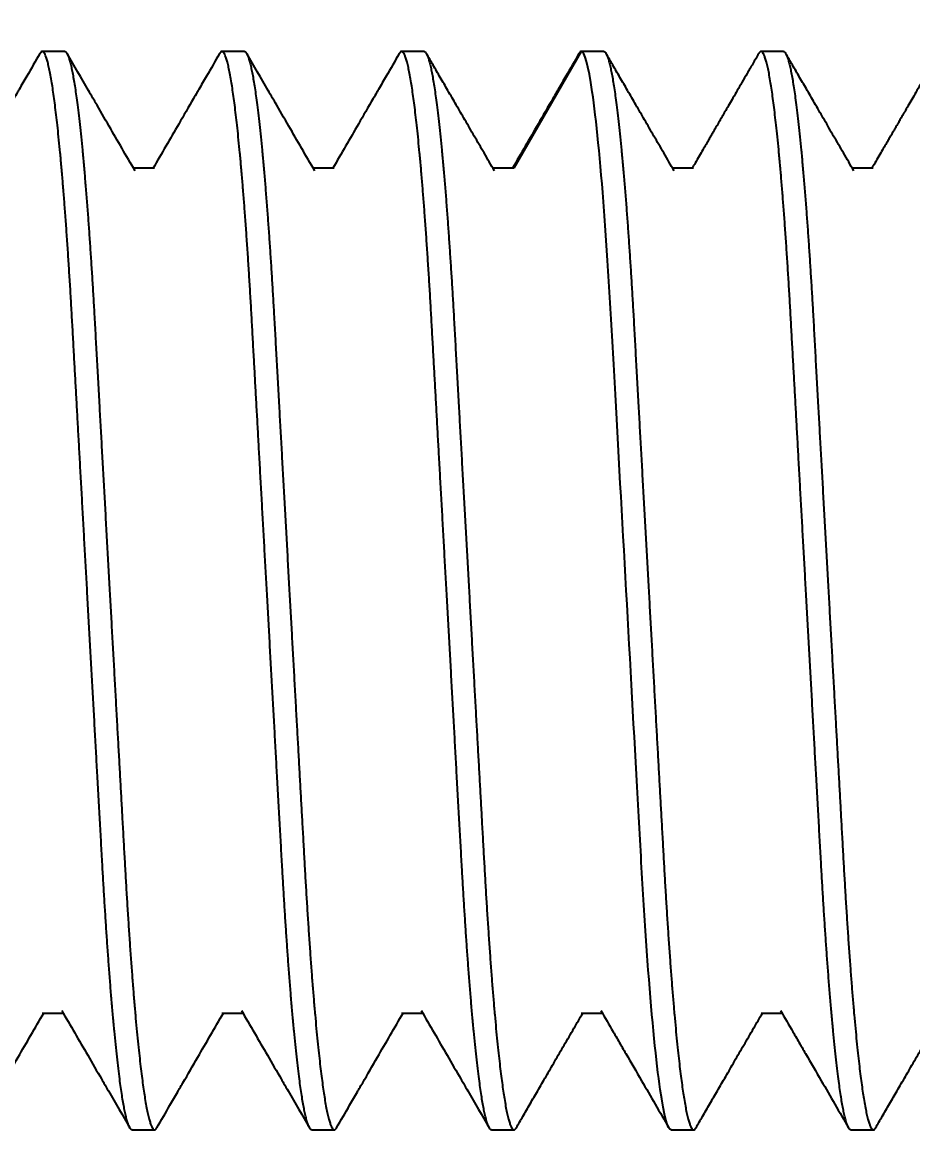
# Model space of a CAD drawing. Header units: millimetres. Extents: x 0.9 to 38.7, y 0.9 to 29.7.
# Drawn here: x 27.541 to 30.019, y 11.837 to 14.919 of the extents above; entities that cross this region are included whole.
import ezdxf

# ---------------------------------------------------------------- set-up
doc = ezdxf.new("R2010")
doc.units = ezdxf.units.MM
doc.header["$LTSCALE"] = 0.14184
doc.linetypes.add('SLD-Solid', pattern=[0])
doc.styles.add('SLDTEXTSTYLE0', font='ARIAL.TTF', dxfattribs={"width": 0.948})
doc.dimstyles.new('SLDDIMSTYLE0', dxfattribs={"dimtxt": 0.437148, "dimasz": 0.437148, "dimexe": 0, "dimexo": 0.0625, "dimgap": 0.109287, "dimtad": 0, "dimtih": 1, "dimtoh": 1, "dimdec": 3, "dimrnd": 1e-09, "dimzin": 12, "dimdsep": 46, "dimtxsty": 'SLDTEXTSTYLE0', "dimsah": 1, "dimcen": 0.09, "dimadec": 0, "dimazin": 3, "dimtfac": 1, "dimtdec": 3, "dimtofl": 0, "dimtmove": 0, "dimatfit": 3, "dimfxl": 0, "dimfrac": 2, "dimtolj": 1, "dimtzin": 12, "dimarcsym": 0})

# ---------------------------------------------------------------- blocks, each defined once
blk = doc.blocks.new('_D')
at = {"color": 7, "linetype": 'SLD-Solid', "lineweight": 0}
for p, q in [((20.6589, 16.7878), (20.6589, 17.9809)), ((34.6589, 14.9753), (34.6589, 17.9809)), ((20.6589, 17.7557), (26.8244, 17.7557)), ((34.6589, 17.7557), (28.4923, 17.7557))]:
    blk.add_line(p, q, dxfattribs=at)
at = {"color": 7, "linetype": 'SLD-Solid', "lineweight": 18}
for points in [[(20.6589, 17.7557), (21.0961, 17.6885), (21.0961, 17.823)], [(34.6589, 17.7557), (34.2218, 17.823), (34.2218, 17.6885)]]:
    blk.add_solid(points, dxfattribs=at)
at = {"color": 7, "linetype": 'SLD-Solid', "lineweight": 18, "insert": (26.8244, 18.0006), "char_height": 0.45034, "attachment_point": 1, "style": 'SLDTEXTSTYLE0'}
blk.add_mtext('14mm', dxfattribs=at)

msp = doc.modelspace()

# ---------------------------------------------------------------- linework, layer by layer
at = {"color": 7, "linetype": 'SLD-Solid', "lineweight": 25}
for p, q in [((27.6589, 14.8374), (27.5964, 14.8374)), ((28.1589, 14.8374), (28.0964, 14.8374)), ((28.6589, 14.8374), (28.5964, 14.8374)), ((29.0964, 14.8374), (28.9089, 14.5127)), ((29.1589, 14.8374), (29.0964, 14.8374)), ((29.6589, 14.8374), (29.5964, 14.8374)), ((27.9089, 14.5127), (27.8505, 14.5127)), ((27.9089, 14.5127), (27.8505, 14.5127)), ((28.4089, 14.5127), (28.3505, 14.5127)), ((28.4089, 14.5127), (28.3505, 14.5127)), ((28.9089, 14.5127), (28.8505, 14.5127)), ((29.4089, 14.5127), (29.3505, 14.5127)), ((29.9089, 14.5127), (29.8505, 14.5127)), ((27.5964, 12.1622), (27.6549, 12.1622)), ((28.0964, 12.1622), (28.1549, 12.1622)), ((28.5964, 12.1622), (28.6549, 12.1622)), ((29.0964, 12.1622), (29.1549, 12.1622)), ((29.5964, 12.1622), (29.6549, 12.1622)), ((27.8464, 11.8374), (27.9089, 11.8374)), ((28.3464, 11.8374), (28.4089, 11.8374)), ((28.8464, 11.8374), (28.9089, 11.8374)), ((29.3464, 11.8374), (29.4089, 11.8374)), ((29.8464, 11.8374), (29.9089, 11.8374))]:
    msp.add_line(p, q, dxfattribs=at)
for points, knots in [([(27.5898, 14.8314), (27.5777, 14.8105), (27.5584, 14.7772), (27.5374, 14.741), (27.5253, 14.7202), (27.5067, 14.6881), (27.4661, 14.6181), (27.4287, 14.5536), (27.4049, 14.5127)], [0, 0, 0, 0, 0.196719, 0.31318, 0.341318, 0.392559, 0.614581, 1, 1, 1, 1]), ([(27.8464, 11.8374), (27.8455, 11.8377), (27.8436, 11.8381), (27.8406, 11.8418), (27.8375, 11.8477), (27.8344, 11.8562), (27.8312, 11.8671), (27.828, 11.8804), (27.8248, 11.8958), (27.8216, 11.9131), (27.8184, 11.9327), (27.8152, 11.9546), (27.8118, 11.9796), (27.8082, 12.008), (27.8045, 12.04), (27.8009, 12.0745), (27.7972, 12.1115), (27.7935, 12.1508), (27.7899, 12.1923), (27.7864, 12.2358), (27.7829, 12.2805), (27.7795, 12.326), (27.7763, 12.3721), (27.7732, 12.4195), (27.7701, 12.4681), (27.7671, 12.5176), (27.764, 12.5709), (27.7608, 12.6287), (27.7573, 12.6914), (27.7537, 12.7562), (27.7501, 12.8206), (27.7466, 12.8841), (27.7432, 12.9464), (27.7396, 13.0098), (27.7361, 13.0742), (27.7324, 13.1393), (27.7288, 13.2051), (27.7251, 13.2711), (27.7215, 13.3363), (27.7179, 13.4004), (27.7144, 13.4632), (27.711, 13.5257), (27.7075, 13.5877), (27.7041, 13.6491), (27.7008, 13.7085), (27.6976, 13.7659), (27.6946, 13.8211), (27.6915, 13.8753), (27.6886, 13.9283), (27.6856, 13.9821), (27.6826, 14.0363), (27.6796, 14.0909), (27.6766, 14.1443), (27.6734, 14.1966), (27.6702, 14.2478), (27.6669, 14.2979), (27.6635, 14.3465), (27.6601, 14.3929), (27.6567, 14.4368), (27.6533, 14.4783), (27.6499, 14.5179), (27.6464, 14.5557), (27.6429, 14.5913), (27.6395, 14.6242), (27.6361, 14.6543), (27.6328, 14.6817), (27.6295, 14.707), (27.6263, 14.7301), (27.6229, 14.7518), (27.6195, 14.7717), (27.616, 14.7895), (27.6125, 14.8045), (27.6091, 14.8167), (27.6058, 14.826), (27.6026, 14.8326), (27.5995, 14.8366), (27.5965, 14.8379), (27.5936, 14.8365), (27.5913, 14.8343), (27.5901, 14.8317), (27.5898, 14.8312)], [0, 0, 0, 0, 0.012191, 0.024502, 0.036926, 0.049453, 0.062075, 0.074782, 0.086831, 0.098938, 0.111094, 0.12329, 0.135516, 0.149186, 0.162868, 0.176549, 0.190216, 0.203855, 0.217454, 0.230999, 0.244477, 0.257213, 0.269868, 0.282432, 0.294896, 0.307251, 0.319488, 0.333831, 0.348325, 0.362976, 0.377768, 0.391083, 0.404488, 0.417971, 0.431519, 0.445121, 0.458762, 0.47243, 0.486112, 0.499114, 0.512104, 0.525072, 0.538005, 0.550892, 0.563724, 0.57576, 0.587729, 0.599621, 0.611428, 0.623143, 0.6361, 0.648924, 0.661764, 0.674737, 0.687832, 0.701039, 0.714349, 0.727749, 0.740556, 0.753423, 0.766341, 0.779296, 0.792279, 0.805278, 0.817539, 0.829794, 0.842033, 0.854247, 0.866427, 0.879968, 0.893442, 0.906837, 0.92014, 0.933341, 0.946429, 0.959394, 0.972226, 0.984417, 0.996728, 1, 1, 1, 1]), ([(27.6589, 14.8374), (27.6599, 14.8372), (27.6618, 14.8368), (27.6648, 14.8331), (27.6678, 14.8272), (27.6709, 14.8187), (27.6741, 14.8077), (27.6774, 14.7945), (27.6805, 14.7791), (27.6837, 14.7618), (27.6869, 14.7421), (27.6902, 14.7203), (27.6936, 14.6953), (27.6971, 14.6669), (27.7008, 14.6349), (27.7045, 14.6003), (27.7082, 14.5633), (27.7118, 14.524), (27.7154, 14.4826), (27.719, 14.439), (27.7225, 14.3944), (27.7258, 14.3489), (27.729, 14.3027), (27.7322, 14.2553), (27.7353, 14.2068), (27.7383, 14.1573), (27.7414, 14.1039), (27.7446, 14.0461), (27.748, 13.9834), (27.7516, 13.9186), (27.7552, 13.8543), (27.7587, 13.7908), (27.7622, 13.7285), (27.7657, 13.665), (27.7693, 13.6006), (27.7729, 13.5355), (27.7766, 13.4698), (27.7802, 13.4037), (27.7839, 13.3385), (27.7874, 13.2744), (27.7909, 13.2116), (27.7944, 13.1491), (27.7978, 13.0871), (27.8012, 13.0258), (27.8045, 12.9664), (27.8077, 12.909), (27.8108, 12.8537), (27.8138, 12.7995), (27.8168, 12.7465), (27.8197, 12.6928), (27.8228, 12.6386), (27.8258, 12.5839), (27.8288, 12.5306), (27.8319, 12.4783), (27.8352, 12.427), (27.8385, 12.377), (27.8419, 12.3283), (27.8453, 12.282), (27.8487, 12.2381), (27.8521, 12.1966), (27.8555, 12.1569), (27.859, 12.1192), (27.8624, 12.0836), (27.8659, 12.0507), (27.8692, 12.0206), (27.8725, 11.9932), (27.8758, 11.9679), (27.8791, 11.9448), (27.8824, 11.9231), (27.8859, 11.9032), (27.8894, 11.8854), (27.8929, 11.8704), (27.8963, 11.8582), (27.8996, 11.8488), (27.9028, 11.8422), (27.9059, 11.8383), (27.9089, 11.837), (27.9118, 11.8383), (27.914, 11.8405), (27.9152, 11.8429), (27.9154, 11.8433)], [0, 0, 0, 0, 0.012202, 0.024524, 0.036958, 0.049496, 0.062129, 0.074846, 0.086906, 0.099024, 0.111191, 0.123397, 0.135634, 0.149315, 0.163009, 0.176702, 0.190381, 0.204032, 0.217642, 0.231199, 0.244689, 0.257436, 0.270102, 0.282677, 0.295151, 0.307517, 0.319765, 0.33412, 0.348627, 0.36329, 0.378095, 0.391422, 0.404838, 0.418333, 0.431893, 0.445506, 0.459159, 0.472839, 0.486533, 0.499546, 0.512548, 0.525527, 0.538471, 0.55137, 0.564212, 0.576259, 0.588238, 0.60014, 0.611958, 0.623683, 0.636651, 0.649486, 0.662337, 0.675321, 0.688428, 0.701647, 0.714968, 0.728379, 0.741197, 0.754076, 0.767004, 0.779971, 0.792966, 0.805976, 0.818247, 0.830512, 0.842762, 0.854987, 0.867177, 0.88073, 0.894216, 0.907622, 0.920937, 0.93415, 0.947249, 0.960225, 0.973068, 0.98527, 0.997592, 1, 1, 1, 1]), ([(27.8546, 14.5055), (27.8305, 14.547), (27.7937, 14.6105), (27.7546, 14.6779), (27.7354, 14.711), (27.7092, 14.7561), (27.6853, 14.7973), (27.6656, 14.8314)], [0, 0, 0, 0, 0.3818492, 0.5843201, 0.6208528, 0.6863399, 1, 1, 1, 1]), ([(28.0898, 14.8314), (28.0777, 14.8105), (28.0584, 14.7772), (28.0374, 14.741), (28.0253, 14.7202), (28.0067, 14.6881), (27.9661, 14.6181), (27.9287, 14.5536), (27.9049, 14.5127)], [0, 0, 0, 0, 0.196719, 0.31318, 0.341318, 0.392559, 0.614581, 1, 1, 1, 1]), ([(28.3464, 11.8374), (28.3455, 11.8377), (28.3436, 11.8381), (28.3406, 11.8418), (28.3375, 11.8477), (28.3344, 11.8562), (28.3312, 11.8671), (28.328, 11.8804), (28.3248, 11.8958), (28.3216, 11.9131), (28.3184, 11.9327), (28.3152, 11.9546), (28.3118, 11.9796), (28.3082, 12.008), (28.3045, 12.04), (28.3009, 12.0745), (28.2972, 12.1115), (28.2935, 12.1508), (28.2899, 12.1923), (28.2864, 12.2358), (28.2829, 12.2805), (28.2795, 12.326), (28.2763, 12.3721), (28.2732, 12.4195), (28.2701, 12.4681), (28.2671, 12.5176), (28.264, 12.5709), (28.2608, 12.6287), (28.2573, 12.6914), (28.2537, 12.7562), (28.2501, 12.8206), (28.2466, 12.8841), (28.2432, 12.9464), (28.2396, 13.0098), (28.2361, 13.0742), (28.2324, 13.1393), (28.2288, 13.2051), (28.2251, 13.2711), (28.2215, 13.3363), (28.2179, 13.4004), (28.2144, 13.4632), (28.211, 13.5257), (28.2075, 13.5877), (28.2041, 13.6491), (28.2008, 13.7085), (28.1976, 13.7659), (28.1946, 13.8211), (28.1915, 13.8753), (28.1886, 13.9283), (28.1856, 13.9821), (28.1826, 14.0363), (28.1796, 14.0909), (28.1766, 14.1443), (28.1734, 14.1966), (28.1702, 14.2478), (28.1669, 14.2979), (28.1635, 14.3465), (28.1601, 14.3929), (28.1567, 14.4368), (28.1533, 14.4783), (28.1499, 14.5179), (28.1464, 14.5557), (28.1429, 14.5913), (28.1395, 14.6242), (28.1361, 14.6543), (28.1328, 14.6817), (28.1295, 14.707), (28.1263, 14.7301), (28.1229, 14.7518), (28.1195, 14.7717), (28.116, 14.7895), (28.1125, 14.8045), (28.1091, 14.8167), (28.1058, 14.826), (28.1026, 14.8326), (28.0995, 14.8366), (28.0965, 14.8379), (28.0936, 14.8365), (28.0913, 14.8343), (28.0901, 14.8317), (28.0898, 14.8312)], [0, 0, 0, 0, 0.012191, 0.024502, 0.036926, 0.049453, 0.062075, 0.074782, 0.086831, 0.098938, 0.111094, 0.12329, 0.135516, 0.149186, 0.162868, 0.176549, 0.190216, 0.203855, 0.217454, 0.230999, 0.244477, 0.257213, 0.269868, 0.282432, 0.294896, 0.307251, 0.319488, 0.333831, 0.348325, 0.362976, 0.377768, 0.391083, 0.404488, 0.417971, 0.431519, 0.445121, 0.458762, 0.47243, 0.486112, 0.499114, 0.512104, 0.525072, 0.538005, 0.550892, 0.563724, 0.57576, 0.587729, 0.599621, 0.611428, 0.623143, 0.6361, 0.648924, 0.661764, 0.674737, 0.687832, 0.701039, 0.714349, 0.727749, 0.740556, 0.753423, 0.766341, 0.779296, 0.792279, 0.805278, 0.817539, 0.829794, 0.842033, 0.854247, 0.866427, 0.879968, 0.893442, 0.906837, 0.92014, 0.933341, 0.946429, 0.959394, 0.972226, 0.984417, 0.996728, 1, 1, 1, 1]), ([(28.1589, 14.8374), (28.1599, 14.8372), (28.1618, 14.8368), (28.1648, 14.8331), (28.1678, 14.8272), (28.1709, 14.8187), (28.1741, 14.8077), (28.1774, 14.7945), (28.1805, 14.7791), (28.1837, 14.7618), (28.1869, 14.7421), (28.1902, 14.7203), (28.1936, 14.6953), (28.1971, 14.6669), (28.2008, 14.6349), (28.2045, 14.6003), (28.2082, 14.5633), (28.2118, 14.524), (28.2154, 14.4826), (28.219, 14.439), (28.2225, 14.3944), (28.2258, 14.3489), (28.229, 14.3027), (28.2322, 14.2553), (28.2353, 14.2068), (28.2383, 14.1573), (28.2414, 14.1039), (28.2446, 14.0461), (28.248, 13.9834), (28.2516, 13.9186), (28.2552, 13.8543), (28.2587, 13.7908), (28.2622, 13.7285), (28.2657, 13.665), (28.2693, 13.6006), (28.2729, 13.5355), (28.2766, 13.4698), (28.2802, 13.4037), (28.2839, 13.3385), (28.2874, 13.2744), (28.2909, 13.2116), (28.2944, 13.1491), (28.2978, 13.0871), (28.3012, 13.0258), (28.3045, 12.9664), (28.3077, 12.909), (28.3108, 12.8537), (28.3138, 12.7995), (28.3168, 12.7465), (28.3197, 12.6928), (28.3228, 12.6386), (28.3258, 12.5839), (28.3288, 12.5306), (28.3319, 12.4783), (28.3352, 12.427), (28.3385, 12.377), (28.3419, 12.3283), (28.3453, 12.282), (28.3487, 12.2381), (28.3521, 12.1966), (28.3555, 12.1569), (28.359, 12.1192), (28.3624, 12.0836), (28.3659, 12.0507), (28.3692, 12.0206), (28.3725, 11.9932), (28.3758, 11.9679), (28.3791, 11.9448), (28.3824, 11.9231), (28.3859, 11.9032), (28.3894, 11.8854), (28.3929, 11.8704), (28.3963, 11.8582), (28.3996, 11.8488), (28.4028, 11.8422), (28.4059, 11.8383), (28.4089, 11.837), (28.4118, 11.8383), (28.414, 11.8405), (28.4152, 11.8429), (28.4154, 11.8433)], [0, 0, 0, 0, 0.012202, 0.024524, 0.036958, 0.049496, 0.062129, 0.074846, 0.086906, 0.099024, 0.111191, 0.123397, 0.135634, 0.149315, 0.163009, 0.176702, 0.190381, 0.204032, 0.217642, 0.231199, 0.244689, 0.257436, 0.270102, 0.282677, 0.295151, 0.307517, 0.319765, 0.33412, 0.348627, 0.36329, 0.378095, 0.391422, 0.404838, 0.418333, 0.431893, 0.445506, 0.459159, 0.472839, 0.486533, 0.499546, 0.512548, 0.525527, 0.538471, 0.55137, 0.564212, 0.576259, 0.588238, 0.60014, 0.611958, 0.623683, 0.636651, 0.649486, 0.662337, 0.675321, 0.688428, 0.701647, 0.714968, 0.728379, 0.741197, 0.754076, 0.767004, 0.779971, 0.792966, 0.805976, 0.818247, 0.830512, 0.842762, 0.854987, 0.867177, 0.88073, 0.894216, 0.907622, 0.920937, 0.93415, 0.947249, 0.960225, 0.973068, 0.98527, 0.997592, 1, 1, 1, 1]), ([(28.3546, 14.5055), (28.3305, 14.547), (28.2937, 14.6105), (28.2546, 14.6779), (28.2354, 14.711), (28.2092, 14.7561), (28.1853, 14.7973), (28.1656, 14.8314)], [0, 0, 0, 0, 0.381849, 0.58432, 0.620853, 0.68634, 1, 1, 1, 1]), ([(28.5898, 14.8314), (28.5777, 14.8105), (28.5584, 14.7772), (28.5374, 14.741), (28.5253, 14.7202), (28.5067, 14.6881), (28.4661, 14.6181), (28.4287, 14.5536), (28.4049, 14.5127)], [0, 0, 0, 0, 0.196719, 0.31318, 0.341318, 0.392559, 0.614581, 1, 1, 1, 1]), ([(28.8464, 11.8374), (28.8455, 11.8377), (28.8436, 11.8381), (28.8406, 11.8418), (28.8375, 11.8477), (28.8344, 11.8562), (28.8312, 11.8671), (28.828, 11.8804), (28.8248, 11.8958), (28.8216, 11.9131), (28.8184, 11.9327), (28.8152, 11.9546), (28.8118, 11.9796), (28.8082, 12.008), (28.8045, 12.04), (28.8009, 12.0745), (28.7972, 12.1115), (28.7935, 12.1508), (28.7899, 12.1923), (28.7864, 12.2358), (28.7829, 12.2805), (28.7795, 12.326), (28.7763, 12.3721), (28.7732, 12.4195), (28.7701, 12.4681), (28.7671, 12.5176), (28.764, 12.5709), (28.7608, 12.6287), (28.7573, 12.6914), (28.7537, 12.7562), (28.7501, 12.8206), (28.7466, 12.8841), (28.7432, 12.9464), (28.7396, 13.0098), (28.7361, 13.0742), (28.7324, 13.1393), (28.7288, 13.2051), (28.7251, 13.2711), (28.7215, 13.3363), (28.7179, 13.4004), (28.7144, 13.4632), (28.711, 13.5257), (28.7075, 13.5877), (28.7041, 13.6491), (28.7008, 13.7085), (28.6976, 13.7659), (28.6946, 13.8211), (28.6915, 13.8753), (28.6886, 13.9283), (28.6856, 13.9821), (28.6826, 14.0363), (28.6796, 14.0909), (28.6766, 14.1443), (28.6734, 14.1966), (28.6702, 14.2478), (28.6669, 14.2979), (28.6635, 14.3465), (28.6601, 14.3929), (28.6567, 14.4368), (28.6533, 14.4783), (28.6499, 14.5179), (28.6464, 14.5557), (28.6429, 14.5913), (28.6395, 14.6242), (28.6361, 14.6543), (28.6328, 14.6817), (28.6295, 14.707), (28.6263, 14.7301), (28.6229, 14.7518), (28.6195, 14.7717), (28.616, 14.7895), (28.6125, 14.8045), (28.6091, 14.8167), (28.6058, 14.826), (28.6026, 14.8326), (28.5995, 14.8366), (28.5965, 14.8379), (28.5936, 14.8365), (28.5913, 14.8343), (28.5901, 14.8317), (28.5898, 14.8312)], [0, 0, 0, 0, 0.012191, 0.024502, 0.036926, 0.049453, 0.062075, 0.074782, 0.086831, 0.098938, 0.111094, 0.12329, 0.135516, 0.149186, 0.162868, 0.176549, 0.190216, 0.203855, 0.217454, 0.230999, 0.244477, 0.257213, 0.269868, 0.282432, 0.294896, 0.307251, 0.319488, 0.333831, 0.348325, 0.362976, 0.377768, 0.391083, 0.404488, 0.417971, 0.431519, 0.445121, 0.458762, 0.47243, 0.486112, 0.499114, 0.512104, 0.525072, 0.538005, 0.550892, 0.563724, 0.57576, 0.587729, 0.599621, 0.611428, 0.623143, 0.6361, 0.648924, 0.661764, 0.674737, 0.687832, 0.701039, 0.714349, 0.727749, 0.740556, 0.753423, 0.766341, 0.779296, 0.792279, 0.805278, 0.817539, 0.829794, 0.842033, 0.854247, 0.866427, 0.879968, 0.893442, 0.906837, 0.92014, 0.933341, 0.946429, 0.959394, 0.972226, 0.984417, 0.996728, 1, 1, 1, 1]), ([(28.6589, 14.8374), (28.6599, 14.8372), (28.6618, 14.8368), (28.6648, 14.8331), (28.6678, 14.8272), (28.6709, 14.8187), (28.6741, 14.8077), (28.6774, 14.7945), (28.6805, 14.7791), (28.6837, 14.7618), (28.6869, 14.7421), (28.6902, 14.7203), (28.6936, 14.6953), (28.6971, 14.6669), (28.7008, 14.6349), (28.7045, 14.6003), (28.7082, 14.5633), (28.7118, 14.524), (28.7154, 14.4826), (28.719, 14.439), (28.7225, 14.3944), (28.7258, 14.3489), (28.729, 14.3027), (28.7322, 14.2553), (28.7353, 14.2068), (28.7383, 14.1573), (28.7414, 14.1039), (28.7446, 14.0461), (28.748, 13.9834), (28.7516, 13.9186), (28.7552, 13.8543), (28.7587, 13.7908), (28.7622, 13.7285), (28.7657, 13.665), (28.7693, 13.6006), (28.7729, 13.5355), (28.7766, 13.4698), (28.7802, 13.4037), (28.7839, 13.3385), (28.7874, 13.2744), (28.7909, 13.2116), (28.7944, 13.1491), (28.7978, 13.0871), (28.8012, 13.0258), (28.8045, 12.9664), (28.8077, 12.909), (28.8108, 12.8537), (28.8138, 12.7995), (28.8168, 12.7465), (28.8197, 12.6928), (28.8228, 12.6386), (28.8258, 12.5839), (28.8288, 12.5306), (28.8319, 12.4783), (28.8352, 12.427), (28.8385, 12.377), (28.8419, 12.3283), (28.8453, 12.282), (28.8487, 12.2381), (28.8521, 12.1966), (28.8555, 12.1569), (28.859, 12.1192), (28.8624, 12.0836), (28.8659, 12.0507), (28.8692, 12.0206), (28.8725, 11.9932), (28.8758, 11.9679), (28.8791, 11.9448), (28.8824, 11.9231), (28.8859, 11.9032), (28.8894, 11.8854), (28.8929, 11.8704), (28.8963, 11.8582), (28.8996, 11.8488), (28.9028, 11.8422), (28.9059, 11.8383), (28.9089, 11.837), (28.9118, 11.8383), (28.914, 11.8405), (28.9152, 11.8429), (28.9154, 11.8433)], [0, 0, 0, 0, 0.012202, 0.024524, 0.036958, 0.049496, 0.062129, 0.074847, 0.086907, 0.099025, 0.111191, 0.123398, 0.135635, 0.149316, 0.16301, 0.176703, 0.190382, 0.204033, 0.217644, 0.2312, 0.244691, 0.257438, 0.270104, 0.282679, 0.295153, 0.307519, 0.319767, 0.334123, 0.348629, 0.363293, 0.378098, 0.391425, 0.404841, 0.418336, 0.431896, 0.445509, 0.459163, 0.472843, 0.486536, 0.49955, 0.512551, 0.52553, 0.538475, 0.551373, 0.564216, 0.576263, 0.588242, 0.600144, 0.611962, 0.623687, 0.636655, 0.649491, 0.662342, 0.675326, 0.688432, 0.701651, 0.714973, 0.728384, 0.741202, 0.754081, 0.76701, 0.779977, 0.792971, 0.805981, 0.818253, 0.830518, 0.842768, 0.854993, 0.867183, 0.880736, 0.894222, 0.907628, 0.920944, 0.934156, 0.947256, 0.960232, 0.973075, 0.985276, 0.997598, 1, 1, 1, 1]), ([(28.8548, 14.5053), (28.8451, 14.5219), (28.8264, 14.5542), (28.799, 14.6014), (28.7731, 14.646), (28.7487, 14.6881), (28.7257, 14.7276), (28.7043, 14.7646), (28.6843, 14.799), (28.6715, 14.8211), (28.6654, 14.8318)], [0, 0, 0, 0, 0.1523459, 0.2968934, 0.4336349, 0.5625628, 0.6836697, 0.7969489, 0.9023941, 1, 1, 1, 1]), ([(29.0898, 14.8314), (29.0777, 14.8105), (29.0584, 14.7772), (29.0374, 14.741), (29.0253, 14.7202), (29.0067, 14.6881), (28.9661, 14.6181), (28.9287, 14.5536), (28.9049, 14.5127)], [0, 0, 0, 0, 0.196719, 0.31318, 0.341318, 0.392559, 0.614581, 1, 1, 1, 1]), ([(29.0964, 14.8374), (29.0955, 14.8372), (29.0936, 14.8367), (29.0913, 14.8343), (29.0901, 14.8317), (29.0898, 14.8312)], [0, 0, 0, 0, 0.438934, 0.882202, 1, 1, 1, 1]), ([(29.3464, 11.8374), (29.3374, 11.8374), (29.3269, 11.8739), (29.3049, 12.026), (29.2934, 12.1414), (29.2775, 12.3517), (29.2725, 12.4278), (29.263, 12.5864), (29.2586, 12.6689), (29.2437, 12.9361), (29.2326, 13.1365), (29.2103, 13.5384), (29.1991, 13.7387), (29.1843, 14.006), (29.1799, 14.0884), (29.1704, 14.2471), (29.1653, 14.3231), (29.1495, 14.5335), (29.138, 14.6489), (29.116, 14.8009), (29.1055, 14.8374), (29.0964, 14.8374)], [0, 0, 0, 0, 0.125, 0.125, 0.25, 0.25, 0.3125, 0.3125, 0.375, 0.375, 0.5, 0.5, 0.625, 0.625, 0.6875, 0.6875, 0.75, 0.75, 0.875, 0.875, 1, 1, 1, 1]), ([(29.1589, 14.8374), (29.1599, 14.8372), (29.1618, 14.8368), (29.1648, 14.8331), (29.1678, 14.8272), (29.1709, 14.8187), (29.1741, 14.8077), (29.1774, 14.7945), (29.1805, 14.7791), (29.1837, 14.7618), (29.1869, 14.7421), (29.1902, 14.7203), (29.1936, 14.6953), (29.1971, 14.6669), (29.2008, 14.6349), (29.2045, 14.6003), (29.2082, 14.5633), (29.2118, 14.524), (29.2154, 14.4826), (29.219, 14.439), (29.2225, 14.3944), (29.2258, 14.3489), (29.229, 14.3027), (29.2322, 14.2553), (29.2353, 14.2068), (29.2383, 14.1573), (29.2414, 14.1039), (29.2446, 14.0461), (29.248, 13.9834), (29.2516, 13.9186), (29.2552, 13.8543), (29.2587, 13.7908), (29.2622, 13.7285), (29.2657, 13.665), (29.2693, 13.6006), (29.2729, 13.5355), (29.2766, 13.4698), (29.2802, 13.4037), (29.2839, 13.3385), (29.2874, 13.2744), (29.2909, 13.2116), (29.2944, 13.1491), (29.2978, 13.0871), (29.3012, 13.0258), (29.3045, 12.9664), (29.3077, 12.909), (29.3108, 12.8537), (29.3138, 12.7995), (29.3168, 12.7465), (29.3197, 12.6928), (29.3228, 12.6386), (29.3258, 12.5839), (29.3288, 12.5306), (29.3319, 12.4783), (29.3352, 12.427), (29.3385, 12.377), (29.3419, 12.3283), (29.3453, 12.282), (29.3487, 12.2381), (29.3521, 12.1966), (29.3555, 12.1569), (29.359, 12.1192), (29.3624, 12.0836), (29.3659, 12.0507), (29.3692, 12.0206), (29.3725, 11.9932), (29.3758, 11.9679), (29.3791, 11.9448), (29.3824, 11.9231), (29.3859, 11.9032), (29.3894, 11.8854), (29.3929, 11.8704), (29.3963, 11.8582), (29.3996, 11.8488), (29.4028, 11.8422), (29.4059, 11.8383), (29.4089, 11.837), (29.4118, 11.8383), (29.414, 11.8405), (29.4152, 11.8429), (29.4154, 11.8433)], [0, 0, 0, 0, 0.012202, 0.024524, 0.036958, 0.049496, 0.062129, 0.074847, 0.086907, 0.099025, 0.111191, 0.123398, 0.135635, 0.149316, 0.16301, 0.176703, 0.190382, 0.204033, 0.217644, 0.2312, 0.244691, 0.257438, 0.270104, 0.282679, 0.295153, 0.307519, 0.319767, 0.334123, 0.348629, 0.363293, 0.378098, 0.391425, 0.404841, 0.418336, 0.431896, 0.445509, 0.459163, 0.472843, 0.486536, 0.49955, 0.512551, 0.52553, 0.538475, 0.551373, 0.564216, 0.576263, 0.588242, 0.600144, 0.611962, 0.623687, 0.636655, 0.649491, 0.662342, 0.675326, 0.688432, 0.701651, 0.714973, 0.728384, 0.741202, 0.754081, 0.76701, 0.779977, 0.792971, 0.805981, 0.818253, 0.830518, 0.842768, 0.854993, 0.867183, 0.880736, 0.894222, 0.907628, 0.920944, 0.934156, 0.947256, 0.960232, 0.973075, 0.985276, 0.997598, 1, 1, 1, 1]), ([(29.3548, 14.5053), (29.3451, 14.5219), (29.3264, 14.5542), (29.299, 14.6014), (29.2731, 14.646), (29.2487, 14.6881), (29.2257, 14.7276), (29.2043, 14.7646), (29.1843, 14.799), (29.1715, 14.8211), (29.1654, 14.8318)], [0, 0, 0, 0, 0.152346, 0.296893, 0.433635, 0.562563, 0.68367, 0.796949, 0.902394, 1, 1, 1, 1]), ([(29.59, 14.8318), (29.5844, 14.8221), (29.5737, 14.8036), (29.5581, 14.7768), (29.5438, 14.7521), (29.5307, 14.7295), (29.5188, 14.709), (29.5081, 14.6905), (29.4986, 14.6741), (29.4903, 14.6599), (29.4833, 14.6477), (29.4777, 14.638), (29.4734, 14.6307), (29.4704, 14.6254), (29.4677, 14.6208), (29.4648, 14.6158), (29.4611, 14.6094), (29.4563, 14.6012), (29.4503, 14.5908), (29.4429, 14.5781), (29.4341, 14.563), (29.424, 14.5456), (29.4142, 14.5286), (29.4076, 14.5174), (29.4049, 14.5127)], [0, 0, 0, 0, 0.090468, 0.1743974, 0.2517907, 0.3226506, 0.386979, 0.444778, 0.4960492, 0.5407941, 0.579014, 0.61071, 0.6313703, 0.6478563, 0.6602858, 0.6748095, 0.6949051, 0.7205719, 0.751809, 0.7926019, 0.8401314, 0.8943953, 0.9553911, 1, 1, 1, 1]), ([(29.8464, 11.8374), (29.8455, 11.8377), (29.8436, 11.8381), (29.8406, 11.8418), (29.8375, 11.8477), (29.8344, 11.8562), (29.8312, 11.8671), (29.828, 11.8804), (29.8248, 11.8958), (29.8216, 11.9131), (29.8184, 11.9327), (29.8152, 11.9546), (29.8118, 11.9796), (29.8082, 12.008), (29.8045, 12.04), (29.8009, 12.0745), (29.7972, 12.1115), (29.7935, 12.1508), (29.7899, 12.1923), (29.7864, 12.2358), (29.7829, 12.2805), (29.7795, 12.326), (29.7763, 12.3721), (29.7732, 12.4195), (29.7701, 12.4681), (29.7671, 12.5176), (29.764, 12.5709), (29.7608, 12.6287), (29.7573, 12.6914), (29.7537, 12.7562), (29.7501, 12.8206), (29.7466, 12.8841), (29.7432, 12.9464), (29.7396, 13.0098), (29.7361, 13.0742), (29.7324, 13.1393), (29.7288, 13.2051), (29.7251, 13.2711), (29.7215, 13.3363), (29.7179, 13.4004), (29.7144, 13.4632), (29.711, 13.5257), (29.7075, 13.5877), (29.7041, 13.6491), (29.7008, 13.7085), (29.6976, 13.7659), (29.6946, 13.8211), (29.6915, 13.8753), (29.6886, 13.9283), (29.6856, 13.9821), (29.6826, 14.0363), (29.6796, 14.0909), (29.6766, 14.1443), (29.6734, 14.1966), (29.6702, 14.2478), (29.6669, 14.2979), (29.6635, 14.3465), (29.6601, 14.3929), (29.6567, 14.4368), (29.6533, 14.4783), (29.6499, 14.5179), (29.6464, 14.5557), (29.6429, 14.5913), (29.6395, 14.6242), (29.6361, 14.6543), (29.6328, 14.6817), (29.6295, 14.707), (29.6263, 14.7301), (29.6229, 14.7518), (29.6195, 14.7717), (29.616, 14.7895), (29.6125, 14.8045), (29.6091, 14.8167), (29.6058, 14.826), (29.6026, 14.8326), (29.5995, 14.8366), (29.5965, 14.8379), (29.5936, 14.8365), (29.5914, 14.8344), (29.5902, 14.832), (29.59, 14.8316)], [0, 0, 0, 0, 0.012202, 0.024524, 0.036958, 0.049496, 0.062129, 0.074847, 0.086907, 0.099024, 0.111191, 0.123398, 0.135635, 0.149316, 0.16301, 0.176703, 0.190382, 0.204033, 0.217644, 0.2312, 0.24469, 0.257438, 0.270104, 0.282678, 0.295153, 0.307519, 0.319767, 0.334122, 0.348629, 0.363292, 0.378098, 0.391424, 0.404841, 0.418336, 0.431896, 0.445509, 0.459162, 0.472843, 0.486536, 0.499549, 0.512551, 0.52553, 0.538474, 0.551373, 0.564216, 0.576263, 0.588242, 0.600144, 0.611962, 0.623687, 0.636655, 0.64949, 0.662342, 0.675325, 0.688432, 0.701651, 0.714972, 0.728384, 0.741202, 0.754081, 0.767009, 0.779976, 0.792971, 0.805981, 0.818252, 0.830518, 0.842768, 0.854992, 0.867183, 0.880736, 0.894222, 0.907628, 0.920943, 0.934156, 0.947255, 0.960231, 0.973074, 0.985276, 0.997598, 1, 1, 1, 1]), ([(29.6589, 14.8374), (29.6599, 14.8372), (29.6618, 14.8368), (29.6648, 14.8331), (29.6678, 14.8272), (29.6709, 14.8187), (29.6741, 14.8077), (29.6774, 14.7945), (29.6805, 14.7791), (29.6837, 14.7618), (29.6869, 14.7421), (29.6902, 14.7203), (29.6936, 14.6953), (29.6971, 14.6669), (29.7008, 14.6349), (29.7045, 14.6003), (29.7082, 14.5633), (29.7118, 14.524), (29.7154, 14.4826), (29.719, 14.439), (29.7225, 14.3944), (29.7258, 14.3489), (29.729, 14.3027), (29.7322, 14.2553), (29.7353, 14.2068), (29.7383, 14.1573), (29.7414, 14.1039), (29.7446, 14.0461), (29.748, 13.9834), (29.7516, 13.9186), (29.7552, 13.8543), (29.7587, 13.7908), (29.7622, 13.7285), (29.7657, 13.665), (29.7693, 13.6006), (29.7729, 13.5355), (29.7766, 13.4698), (29.7802, 13.4037), (29.7839, 13.3385), (29.7874, 13.2744), (29.7909, 13.2116), (29.7944, 13.1491), (29.7978, 13.0871), (29.8012, 13.0258), (29.8045, 12.9664), (29.8077, 12.909), (29.8108, 12.8537), (29.8138, 12.7995), (29.8168, 12.7465), (29.8197, 12.6928), (29.8228, 12.6386), (29.8258, 12.5839), (29.8288, 12.5306), (29.8319, 12.4783), (29.8352, 12.427), (29.8385, 12.377), (29.8419, 12.3283), (29.8453, 12.282), (29.8487, 12.2381), (29.8521, 12.1966), (29.8555, 12.1569), (29.859, 12.1192), (29.8624, 12.0836), (29.8659, 12.0507), (29.8692, 12.0206), (29.8725, 11.9932), (29.8758, 11.9679), (29.8791, 11.9448), (29.8824, 11.9231), (29.8859, 11.9032), (29.8894, 11.8854), (29.8929, 11.8704), (29.8963, 11.8582), (29.8996, 11.8488), (29.9028, 11.8422), (29.9059, 11.8383), (29.9089, 11.837), (29.9118, 11.8383), (29.914, 11.8405), (29.9152, 11.8429), (29.9154, 11.8433)], [0, 0, 0, 0, 0.012202, 0.024524, 0.036958, 0.049496, 0.062129, 0.074847, 0.086907, 0.099025, 0.111191, 0.123398, 0.135635, 0.149316, 0.16301, 0.176703, 0.190382, 0.204033, 0.217644, 0.2312, 0.244691, 0.257438, 0.270104, 0.282679, 0.295153, 0.307519, 0.319767, 0.334123, 0.348629, 0.363293, 0.378098, 0.391425, 0.404841, 0.418336, 0.431896, 0.445509, 0.459163, 0.472843, 0.486536, 0.49955, 0.512551, 0.52553, 0.538475, 0.551373, 0.564216, 0.576263, 0.588242, 0.600144, 0.611962, 0.623687, 0.636655, 0.649491, 0.662342, 0.675326, 0.688432, 0.701651, 0.714973, 0.728384, 0.741202, 0.754081, 0.76701, 0.779977, 0.792971, 0.805981, 0.818253, 0.830518, 0.842768, 0.854993, 0.867183, 0.880736, 0.894222, 0.907628, 0.920944, 0.934156, 0.947256, 0.960232, 0.973075, 0.985276, 0.997598, 1, 1, 1, 1]), ([(29.8548, 14.5053), (29.8451, 14.5219), (29.8264, 14.5542), (29.799, 14.6014), (29.7731, 14.646), (29.7487, 14.6881), (29.7257, 14.7276), (29.7043, 14.7646), (29.6843, 14.799), (29.6715, 14.8211), (29.6654, 14.8318)], [0, 0, 0, 0, 0.1523459, 0.2968934, 0.4336349, 0.5625628, 0.6836697, 0.7969489, 0.9023941, 1, 1, 1, 1]), ([(30.09, 14.8318), (30.0844, 14.8221), (30.0737, 14.8036), (30.0581, 14.7768), (30.0438, 14.7521), (30.0307, 14.7295), (30.0188, 14.709), (30.0081, 14.6905), (29.9986, 14.6741), (29.9903, 14.6599), (29.9833, 14.6477), (29.9777, 14.638), (29.9734, 14.6307), (29.9704, 14.6254), (29.9677, 14.6208), (29.9648, 14.6158), (29.9611, 14.6094), (29.9563, 14.6012), (29.9503, 14.5908), (29.9429, 14.5781), (29.9341, 14.563), (29.924, 14.5456), (29.9142, 14.5286), (29.9076, 14.5174), (29.9049, 14.5127)], [0, 0, 0, 0, 0.090468, 0.174397, 0.251791, 0.322651, 0.386979, 0.444778, 0.496049, 0.540794, 0.579014, 0.61071, 0.63137, 0.647856, 0.660286, 0.674809, 0.694905, 0.720572, 0.751809, 0.792602, 0.840131, 0.894395, 0.955391, 1, 1, 1, 1]), ([(27.4154, 11.8431), (27.4275, 11.8641), (27.4469, 11.8974), (27.4679, 11.9338), (27.48, 11.9547), (27.4986, 11.9867), (27.5392, 12.0567), (27.5767, 12.1213), (27.6005, 12.1622)], [0, 0, 0, 0, 0.197072, 0.313724, 0.341906, 0.393182, 0.615259, 1, 1, 1, 1]), ([(27.6506, 12.1696), (27.6747, 12.128), (27.7116, 12.0645), (27.7508, 11.997), (27.77, 11.9639), (27.7963, 11.9186), (27.8202, 11.8773), (27.84, 11.8431)], [0, 0, 0, 0, 0.381575, 0.583948, 0.620484, 0.686023, 1, 1, 1, 1]), ([(27.9154, 11.8431), (27.9275, 11.8641), (27.9469, 11.8974), (27.9679, 11.9338), (27.98, 11.9547), (27.9986, 11.9867), (28.0392, 12.0567), (28.0767, 12.1213), (28.1005, 12.1622)], [0, 0, 0, 0, 0.197072, 0.313724, 0.341906, 0.393182, 0.615259, 1, 1, 1, 1]), ([(28.1506, 12.1696), (28.1747, 12.128), (28.2116, 12.0645), (28.2508, 11.997), (28.27, 11.9639), (28.2963, 11.9186), (28.3202, 11.8773), (28.34, 11.8431)], [0, 0, 0, 0, 0.381575, 0.583948, 0.620484, 0.686023, 1, 1, 1, 1]), ([(28.4154, 11.8431), (28.4275, 11.8641), (28.4469, 11.8974), (28.4679, 11.9338), (28.48, 11.9547), (28.4986, 11.9867), (28.5392, 12.0567), (28.5767, 12.1213), (28.6005, 12.1622)], [0, 0, 0, 0, 0.197072, 0.313724, 0.341906, 0.393182, 0.615259, 1, 1, 1, 1]), ([(28.6506, 12.1696), (28.6747, 12.128), (28.7116, 12.0645), (28.7508, 11.997), (28.77, 11.9639), (28.7963, 11.9186), (28.8202, 11.8773), (28.84, 11.8431)], [0, 0, 0, 0, 0.381575, 0.583948, 0.620484, 0.686023, 1, 1, 1, 1]), ([(28.9154, 11.8431), (28.9215, 11.8537), (28.9343, 11.8758), (28.9543, 11.9102), (28.9757, 11.9472), (28.9987, 11.9868), (29.0231, 12.0289), (29.049, 12.0735), (29.0749, 12.1182), (29.0923, 12.1481), (29.1005, 12.1622)], [0, 0, 0, 0, 0.099862, 0.207744, 0.323641, 0.447547, 0.579455, 0.719356, 0.867245, 1, 1, 1, 1]), ([(29.1506, 12.1696), (29.1621, 12.1498), (29.1801, 12.1188), (29.2, 12.0845), (29.2117, 12.0643), (29.2316, 12.0301), (29.2748, 11.9556), (29.3147, 11.8868), (29.34, 11.8431)], [0, 0, 0, 0, 0.18202, 0.284191, 0.31589, 0.367547, 0.598558, 1, 1, 1, 1]), ([(29.4154, 11.8431), (29.4215, 11.8537), (29.4343, 11.8758), (29.4543, 11.9102), (29.4757, 11.9472), (29.4987, 11.9868), (29.5231, 12.0289), (29.549, 12.0735), (29.5749, 12.1182), (29.5923, 12.1481), (29.6005, 12.1622)], [0, 0, 0, 0, 0.099862, 0.207744, 0.323641, 0.447547, 0.579455, 0.719356, 0.867245, 1, 1, 1, 1]), ([(29.6506, 12.1696), (29.6621, 12.1498), (29.6801, 12.1188), (29.7, 12.0845), (29.7117, 12.0643), (29.7316, 12.0301), (29.7748, 11.9556), (29.8147, 11.8868), (29.84, 11.8431)], [0, 0, 0, 0, 0.18202, 0.284191, 0.31589, 0.367547, 0.598558, 1, 1, 1, 1]), ([(29.9154, 11.8431), (29.9215, 11.8537), (29.9343, 11.8758), (29.9543, 11.9102), (29.9757, 11.9472), (29.9987, 11.9868), (30.0231, 12.0289), (30.049, 12.0735), (30.0749, 12.1182), (30.0923, 12.1481), (30.1005, 12.1622)], [0, 0, 0, 0, 0.099862, 0.207744, 0.323641, 0.447547, 0.579455, 0.719356, 0.867245, 1, 1, 1, 1])]:
    msp.add_open_spline(points, degree=3, knots=knots, dxfattribs=at)

# ---------------------------------------------------------------- dimensions: what is measured, and where the dimension line sits
at = {"color": 7, "linetype": 'SLD-Solid', "lineweight": 18}
dim = msp.add_linear_dim(base=(34.6589, 17.7557), p1=(20.6589, 16.3374), p2=(34.6589, 14.5249), dimstyle='SLDDIMSTYLE0', dxfattribs=at)
dim.commit()
dim.dimension.update_dxf_attribs({"geometry": '_D', "text_midpoint": (27.6583, 17.7557), "dimtype": 160})

doc.saveas('drawing.dxf')
